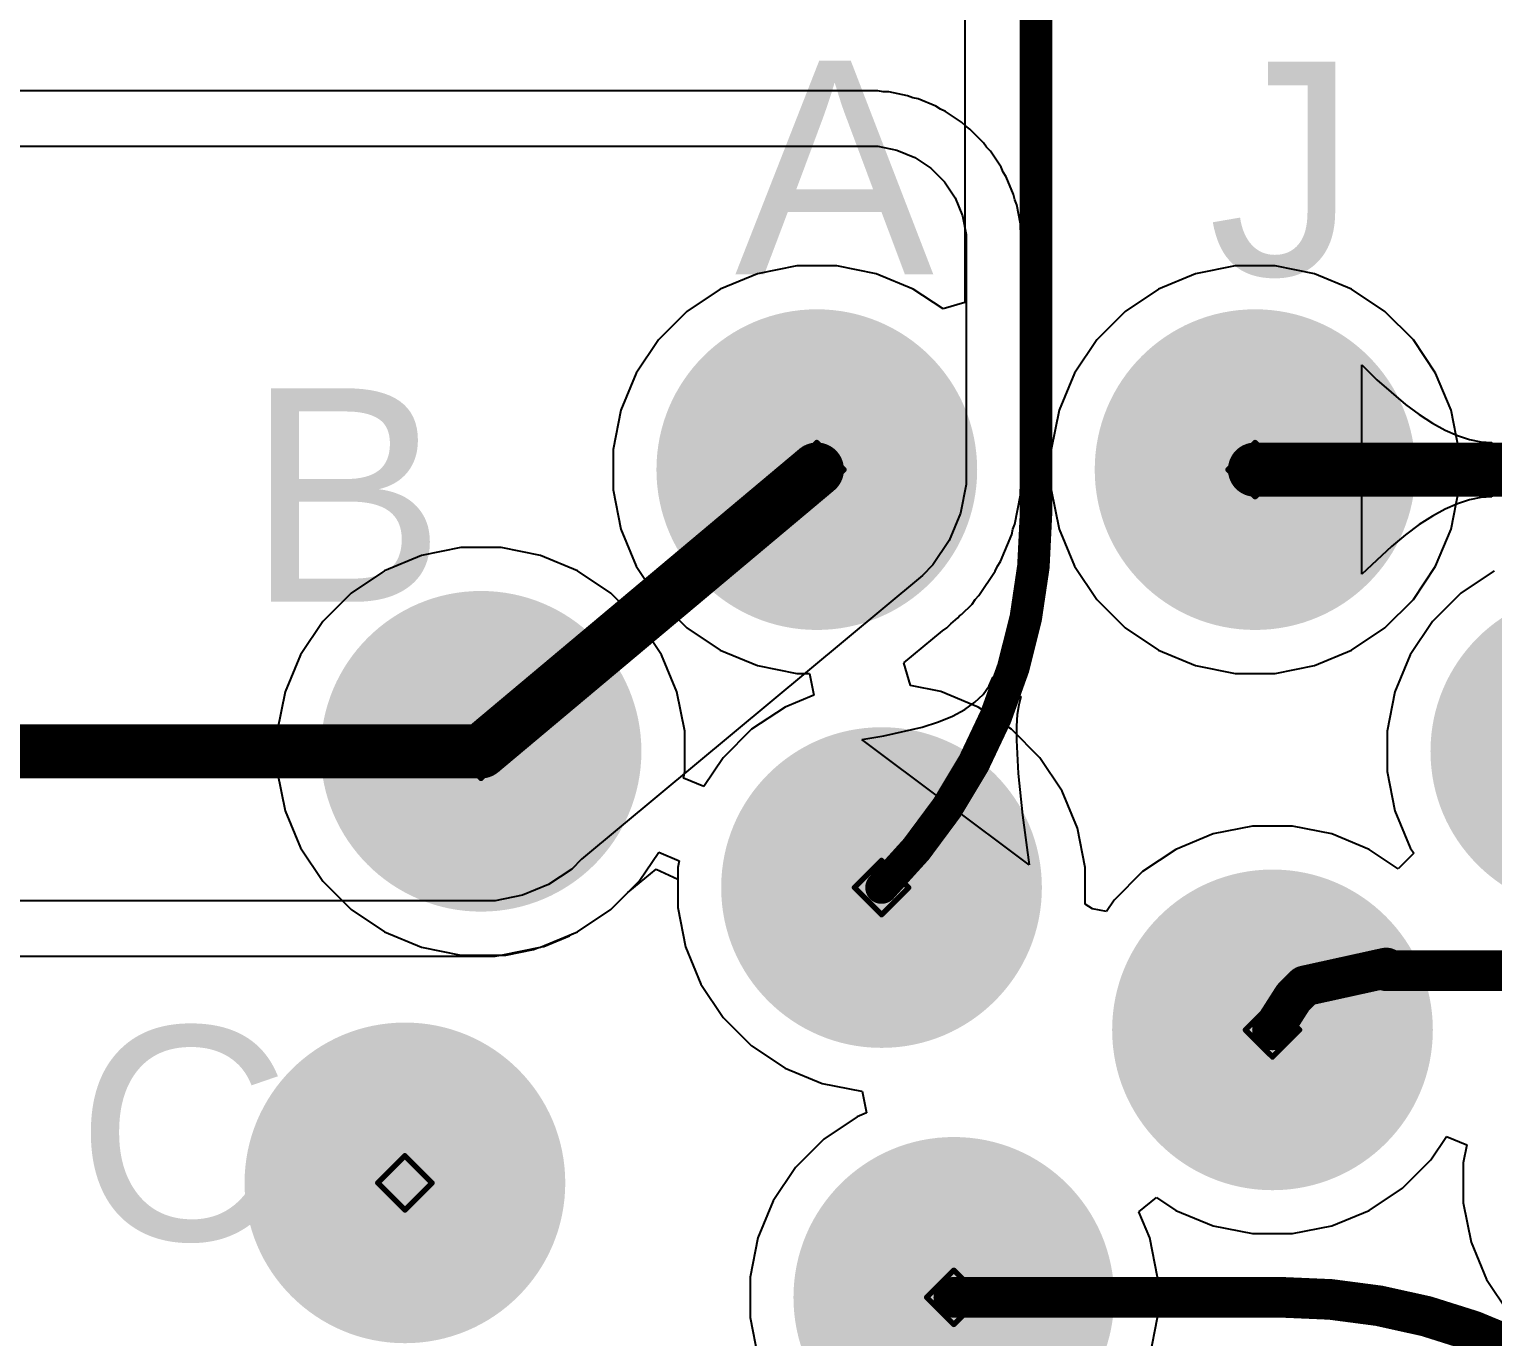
# Model space of a CAD drawing. Header units: inches. Extents: x 0 to 289, y 0 to 168.
# Drawn here: x 20.62 to 34.33, y 49.61 to 61.85 of the extents above; entities that cross this region are included whole.
import ezdxf

# ---------------------------------------------------------------- set-up
doc = ezdxf.new("R2010")
doc.units = ezdxf.units.IN
for name, color, linetype in [('Bottom Layer', 5, 'Continuous'), ('Bottom Solder', 6, 'Continuous'), ('Drill Drawing', 1, 'Continuous'), ('Multi-Layer', 9, 'Continuous'), ('Pad Holes', 156, 'Continuous'), ('Top Layer', 1, 'Continuous'), ('Top Overlay', 2, 'Continuous'), ('Top Solder', 216, 'Continuous')]:
    doc.layers.add(name, color=color, linetype=linetype)
doc.styles.add('Arial', font='', dxfattribs={"height": 0.2})
doc.styles.get('Arial').set_extended_font_data('Arial')

# ---------------------------------------------------------------- blocks, each defined once
blk = doc.blocks.new('RTS714ND12S0332_54')
at = {"layer": 'Bottom Layer'}
h = blk.add_hatch(color=5, dxfattribs=at)
edge = h.paths.add_edge_path()
edge.add_arc((-2.05199996, 5.6379999), 1.39999974, 0, 360)
h = blk.add_hatch(color=5, dxfattribs=at)
edge = h.paths.add_edge_path()
edge.add_arc((2.05199996, 5.6379999), 1.39999974, 0, 360)
h = blk.add_hatch(color=5, dxfattribs=at)
edge = h.paths.add_edge_path()
edge.add_arc((-5.19599926, 2.99999908), 1.39999974, 0, 360)
h = blk.add_hatch(color=5, dxfattribs=at)
edge = h.paths.add_edge_path()
edge.add_arc((5.19599926, 2.99999908), 1.39999974, 0, 360)
h = blk.add_hatch(color=5, dxfattribs=at)
edge = h.paths.add_edge_path()
edge.add_arc((-1.44599914, 1.7239996), 1.39999974, 0, 360)
h = blk.add_hatch(color=5, dxfattribs=at)
edge = h.paths.add_edge_path()
edge.add_arc((2.21499938, 0.39099998), 1.39999974, 0, 360)
h = blk.add_hatch(color=5, dxfattribs=at)
edge = h.paths.add_edge_path()
edge.add_arc((-5.90900012, -1.04199944), 1.39999974, 0, 360)
h = blk.add_hatch(color=5, dxfattribs=at)
edge = h.paths.add_edge_path()
edge.add_arc((-0.76900024, -2.11399882), 1.39999974, 0, 360)
at = {"layer": 'Bottom Solder'}
h = blk.add_hatch(color=6, dxfattribs=at)
edge = h.paths.add_edge_path()
edge.add_arc((-2.05199996, 5.6379999), 1.50159974, 0, 360)
h = blk.add_hatch(color=6, dxfattribs=at)
edge = h.paths.add_edge_path()
edge.add_arc((2.05199996, 5.6379999), 1.50159974, 0, 360)
h = blk.add_hatch(color=6, dxfattribs=at)
edge = h.paths.add_edge_path()
edge.add_arc((-5.19599926, 2.99999908), 1.50159974, 0, 360)
h = blk.add_hatch(color=6, dxfattribs=at)
edge = h.paths.add_edge_path()
edge.add_arc((5.19599926, 2.99999908), 1.50159974, 0, 360)
h = blk.add_hatch(color=6, dxfattribs=at)
edge = h.paths.add_edge_path()
edge.add_arc((-1.44599914, 1.7239996), 1.50159974, 0, 360)
h = blk.add_hatch(color=6, dxfattribs=at)
edge = h.paths.add_edge_path()
edge.add_arc((2.21499938, 0.39099998), 1.50159974, 0, 360)
h = blk.add_hatch(color=6, dxfattribs=at)
edge = h.paths.add_edge_path()
edge.add_arc((-5.90900012, -1.04199944), 1.50159974, 0, 360)
h = blk.add_hatch(color=6, dxfattribs=at)
edge = h.paths.add_edge_path()
edge.add_arc((-0.76900024, -2.11399882), 1.50159974, 0, 360)
at = {"layer": 'Multi-Layer'}
h = blk.add_hatch(color=9, dxfattribs=at)
edge = h.paths.add_edge_path()
edge.add_arc((-2.05199996, 5.6379999), 1.39999974, 0, 360)
h = blk.add_hatch(color=9, dxfattribs=at)
edge = h.paths.add_edge_path()
edge.add_arc((2.05199996, 5.6379999), 1.39999974, 0, 360)
h = blk.add_hatch(color=9, dxfattribs=at)
edge = h.paths.add_edge_path()
edge.add_arc((-5.19599926, 2.99999908), 1.39999974, 0, 360)
h = blk.add_hatch(color=9, dxfattribs=at)
edge = h.paths.add_edge_path()
edge.add_arc((5.19599926, 2.99999908), 1.39999974, 0, 360)
h = blk.add_hatch(color=9, dxfattribs=at)
edge = h.paths.add_edge_path()
edge.add_arc((-1.44599914, 1.7239996), 1.39999974, 0, 360)
h = blk.add_hatch(color=9, dxfattribs=at)
edge = h.paths.add_edge_path()
edge.add_arc((2.21499938, 0.39099998), 1.39999974, 0, 360)
h = blk.add_hatch(color=9, dxfattribs=at)
edge = h.paths.add_edge_path()
edge.add_arc((-5.90900012, -1.04199944), 1.39999974, 0, 360)
h = blk.add_hatch(color=9, dxfattribs=at)
edge = h.paths.add_edge_path()
edge.add_arc((-0.76900024, -2.11399882), 1.39999974, 0, 360)
at = {"layer": 'Pad Holes'}
h = blk.add_hatch(color=7, dxfattribs=at)
edge = h.paths.add_edge_path()
edge.add_arc((-2.05199996, 5.6379999), 0.90999818, 0, 360)
h = blk.add_hatch(color=7, dxfattribs=at)
edge = h.paths.add_edge_path()
edge.add_arc((2.05199996, 5.6379999), 0.90999818, 0, 360)
h = blk.add_hatch(color=7, dxfattribs=at)
edge = h.paths.add_edge_path()
edge.add_arc((-5.19599926, 2.99999908), 0.90999818, 0, 360)
h = blk.add_hatch(color=7, dxfattribs=at)
edge = h.paths.add_edge_path()
edge.add_arc((-1.44599914, 1.7239996), 0.90999818, 0, 360)
h = blk.add_hatch(color=7, dxfattribs=at)
edge = h.paths.add_edge_path()
edge.add_arc((2.21499938, 0.39099998), 0.90999818, 0, 360)
h = blk.add_hatch(color=7, dxfattribs=at)
edge = h.paths.add_edge_path()
edge.add_arc((-5.90900012, -1.04199944), 0.90999818, 0, 360)
h = blk.add_hatch(color=7, dxfattribs=at)
edge = h.paths.add_edge_path()
edge.add_arc((-0.76900024, -2.11399882), 0.90999818, 0, 360)
at = {"layer": 'Top Layer'}
h = blk.add_hatch(color=1, dxfattribs=at)
edge = h.paths.add_edge_path()
edge.add_arc((-2.05199996, 5.6379999), 1.39999974, 0, 360)
h = blk.add_hatch(color=1, dxfattribs=at)
edge = h.paths.add_edge_path()
edge.add_arc((2.05199996, 5.6379999), 1.39999974, 0, 360)
h = blk.add_hatch(color=1, dxfattribs=at)
edge = h.paths.add_edge_path()
edge.add_arc((-5.19599926, 2.99999908), 1.39999974, 0, 360)
h = blk.add_hatch(color=1, dxfattribs=at)
edge = h.paths.add_edge_path()
edge.add_arc((5.19599926, 2.99999908), 1.39999974, 0, 360)
h = blk.add_hatch(color=1, dxfattribs=at)
edge = h.paths.add_edge_path()
edge.add_arc((-1.44599914, 1.7239996), 1.39999974, 0, 360)
h = blk.add_hatch(color=1, dxfattribs=at)
edge = h.paths.add_edge_path()
edge.add_arc((2.21499938, 0.39099998), 1.39999974, 0, 360)
h = blk.add_hatch(color=1, dxfattribs=at)
edge = h.paths.add_edge_path()
edge.add_arc((-5.90900012, -1.04199944), 1.39999974, 0, 360)
h = blk.add_hatch(color=1, dxfattribs=at)
edge = h.paths.add_edge_path()
edge.add_arc((-0.76900024, -2.11399882), 1.39999974, 0, 360)
at = {"layer": 'Top Solder'}
h = blk.add_hatch(color=216, dxfattribs=at)
edge = h.paths.add_edge_path()
edge.add_arc((-2.05199996, 5.6379999), 1.50159974, 0, 360)
h = blk.add_hatch(color=216, dxfattribs=at)
edge = h.paths.add_edge_path()
edge.add_arc((2.05199996, 5.6379999), 1.50159974, 0, 360)
h = blk.add_hatch(color=216, dxfattribs=at)
edge = h.paths.add_edge_path()
edge.add_arc((-5.19599926, 2.99999908), 1.50159974, 0, 360)
h = blk.add_hatch(color=216, dxfattribs=at)
edge = h.paths.add_edge_path()
edge.add_arc((5.19599926, 2.99999908), 1.50159974, 0, 360)
h = blk.add_hatch(color=216, dxfattribs=at)
edge = h.paths.add_edge_path()
edge.add_arc((-1.44599914, 1.7239996), 1.50159974, 0, 360)
h = blk.add_hatch(color=216, dxfattribs=at)
edge = h.paths.add_edge_path()
edge.add_arc((2.21499938, 0.39099998), 1.50159974, 0, 360)
h = blk.add_hatch(color=216, dxfattribs=at)
edge = h.paths.add_edge_path()
edge.add_arc((-5.90900012, -1.04199944), 1.50159974, 0, 360)
h = blk.add_hatch(color=216, dxfattribs=at)
edge = h.paths.add_edge_path()
edge.add_arc((-0.76900024, -2.11399882), 1.50159974, 0, 360)
at = {"layer": 'Top Overlay', "style": 'Arial'}
for s, p in [('A', (-2.8194, 7.467599999999999)), ('J', (1.61260028, 7.4578718)), ('B', (-7.391399999999999, 4.39999882)), ('C', (-8.991599999999998, -1.57798008))]:
    blk.add_text(s, height=2.00000108, dxfattribs=at).set_placement(p)

msp = doc.modelspace()

# ---------------------------------------------------------------- linework, layer by layer
at = {"layer": 'Bottom Layer'}
for p, q in [((28.4799151, 61.27474156), (13.89638064, 61.27475172)), ((28.57033656, 61.27474664), (28.4799151, 61.27474156)), ((28.6203771, 61.26479491999999), (28.57033656, 61.27474664)), ((28.67139046, 61.26479746), (28.6203771, 61.26479491999999)), ((28.84875865999999, 61.22952701999999), (28.67139046, 61.26479746)), ((28.8959036, 61.21000204), (28.84875865999999, 61.22952701999999)), ((28.94593398, 61.20005032), (28.8959036, 61.21000204)), ((29.11301264, 61.13084801999999), (28.94593398, 61.20005032)), ((29.15542302, 61.10251177999999), (29.11301264, 61.13084801999999)), ((29.20256288, 61.08298679999999), (29.15542302, 61.10251177999999)), ((29.35292834, 60.98251964), (29.20256288, 61.08298679999999)), ((29.3890065, 60.94644401999999), (29.35292834, 60.98251964)), ((29.4314245, 60.91810015999999), (29.3890065, 60.94644401999999)), ((29.5593008, 60.79022386), (29.4314245, 60.91810015999999)), ((13.89638064, 60.75679999999999), (28.47994304, 60.75678984)), ((28.47994304, 60.75678984), (28.5703645, 60.75679491999999)), ((28.5703645, 60.75679491999999), (28.7477327, 60.72152194)), ((28.7477327, 60.72152194), (28.91481135999999, 60.65231963999999)), ((29.58764466, 60.74780332), (29.5593008, 60.79022386)), ((29.6237152, 60.71173277999999), (29.58764466, 60.74780332)), ((29.7241849, 60.56136732), (29.6237152, 60.71173277999999)), ((28.91481135999999, 60.65231963999999), (29.06517682, 60.55185248)), ((29.06517682, 60.55185248), (29.19305312, 60.42397617999999)), ((29.74370734, 60.51423762), (29.7241849, 60.56136732)), ((29.7720512, 60.47181454), (29.74370734, 60.51423762)), ((29.8412535, 60.30473841999999), (29.7720512, 60.47181454)), ((29.19305312, 60.42397617999999), (29.29352282, 60.27361071999999)), ((29.85120522, 60.25470296), (29.8412535, 60.30473841999999)), ((29.29352282, 60.27361071999999), (29.36272512, 60.1065346)), ((29.87072766, 60.20756818), (29.85120522, 60.25470296)), ((29.90600318, 60.03019744), (29.87072766, 60.20756818)), ((29.36272512, 60.1065346), (29.39800064, 59.92916639999999)), ((29.90600064, 59.97917646), (29.90600318, 60.03019744)), ((29.39800064, 59.92916639999999), (29.39799555999999, 59.83874494)), ((29.91595236, 59.92913846), (29.90600064, 59.97917646)), ((29.91594728, 59.83877034), (29.91595236, 59.92913846)), ((29.39800064, 59.83874747999999), (29.39799048, 57.72799224)), ((29.39799555999999, 59.83874494), (29.39800064, 59.83874747999999)), ((29.9159422, 57.72801764), (29.91595236, 59.83874494)), ((29.91595236, 59.83874494), (29.91594728, 59.83877034)), ((31.91407892, 59.6359996), (31.54545634, 59.56267742)), ((32.28992272, 59.6359996), (31.91407892, 59.6359996)), ((32.6585453, 59.56267742), (32.28992272, 59.6359996)), ((31.54545634, 59.56267742), (31.1982231, 59.41884738)), ((33.00577853999999, 59.41884738), (32.6585453, 59.56267742)), ((31.1982231, 59.41884738), (30.88572182, 59.21004159999999)), ((33.31827982, 59.21004159999999), (33.00577853999999, 59.41884738)), ((30.88572182, 59.21004159999999), (30.61995908, 58.94427886)), ((33.58404256, 58.94427886), (33.31827982, 59.21004159999999)), ((30.61995908, 58.94427886), (30.4111533, 58.63177758)), ((33.79284834, 58.63177758), (33.58404256, 58.94427886)), ((30.4111533, 58.63177758), (30.26732326, 58.28454433999999)), ((33.93667838, 58.28454433999999), (33.79284834, 58.63177758)), ((30.26732326, 58.28454433999999), (30.19400108, 57.91592175999999)), ((34.01000055999999, 57.91592175999999), (33.93667838, 58.28454433999999)), ((30.19400108, 57.91592175999999), (30.19400108, 57.54007796)), ((34.01000055999999, 57.54007796), (34.01000055999999, 57.91592175999999)), ((29.39799048, 57.72799224), (29.3979981, 57.59010326)), ((29.91594982, 57.59013119999999), (29.9159422, 57.72801764)), ((29.3979981, 57.59010326), (29.34420344, 57.31962628)), ((29.90600064, 57.54009828), (29.91594982, 57.59013119999999)), ((29.85220598, 57.21859016), (29.90600064, 57.48906714)), ((29.9059981, 57.54007034), (29.90600064, 57.54009828)), ((29.90600064, 57.48906714), (29.9059981, 57.54007034)), ((30.19400108, 57.54007796), (30.26732326, 57.17145538)), ((33.93667838, 57.17145538), (34.01000055999999, 57.54007796)), ((29.34420344, 57.31962628), (29.23866898, 57.06484141999999)), ((29.82272928, 57.12141738), (29.832681, 57.1714503)), ((29.832681, 57.1714503), (29.85220598, 57.21859016)), ((30.26732326, 57.17145538), (30.4111533, 56.82422213999999)), ((33.79284834, 56.82422213999999), (33.93667838, 57.17145538)), ((29.23866898, 57.06484141999999), (29.08545364, 56.83554545999999)), ((29.71719482, 56.86662997999999), (29.82272928, 57.12141738)), ((28.98795066, 56.7380501), (25.79604442, 54.08020426)), ((29.08545364, 56.83554545999999), (28.98794812, 56.73804755999999)), ((28.98794812, 56.73804755999999), (28.98795066, 56.7380501)), ((29.51611064, 56.54778124), (29.66932598, 56.77707719999999)), ((29.66932598, 56.77707719999999), (29.68884842, 56.82420689999999)), ((29.68884842, 56.82420689999999), (29.71719482, 56.86662997999999)), ((30.4111533, 56.82422213999999), (30.61995908, 56.51172086)), ((33.58404256, 56.51172086), (33.79284834, 56.82422213999999)), ((34.3422224, 56.78084655999999), (34.02972112, 56.57204078)), ((29.35418056, 56.37178464), (29.45168608, 56.46928508)), ((29.45168608, 56.46928508), (29.48003248, 56.51170307999999)), ((29.48003248, 56.51170307999999), (29.51611064, 56.54778124)), ((30.61995908, 56.51172086), (30.88572182, 56.24595812)), ((33.31827982, 56.24595812), (33.58404256, 56.51172086)), ((34.02972112, 56.57204078), (33.76395838, 56.30627804)), ((29.25340606, 56.28508428), (29.31938256, 56.34002193999999)), ((29.31938256, 56.34002193999999), (29.33436602, 56.35854616)), ((29.33436602, 56.35854616), (29.35418056, 56.37178464)), ((28.81179658, 55.9173634), (29.17448572, 56.21936686)), ((29.17448572, 56.21936686), (29.2142799, 56.24595812)), ((29.2142799, 56.24595812), (29.25340606, 56.28508428)), ((30.88572182, 56.24595812), (31.1982231, 56.03715234)), ((33.00577853999999, 56.03715234), (33.31827982, 56.24595812)), ((33.76395838, 56.30627804), (33.5551526, 55.99377676)), ((28.8749105, 55.70549183999999), (28.81179658, 55.9173634)), ((31.1982231, 56.03715234), (31.54545634, 55.8933223)), ((32.6585453, 55.8933223), (33.00577853999999, 56.03715234)), ((33.5551526, 55.99377676), (33.41132256, 55.64654352)), ((31.54545634, 55.8933223), (31.91407892, 55.82000012)), ((31.91407892, 55.82000012), (32.28992272, 55.82000012)), ((32.28992272, 55.82000012), (32.6585453, 55.8933223)), ((29.1605462, 55.64867711999999), (28.8749105, 55.70549183999999)), ((29.50777944, 55.50484708), (29.1605462, 55.64867711999999)), ((33.41132256, 55.64654352), (33.33800038, 55.27792094)), ((29.82028072, 55.2960413), (29.50777944, 55.50484708)), ((30.08604346, 55.03027856), (29.82028072, 55.2960413)), ((33.33800038, 55.27792094), (33.33800038, 54.90207714)), ((30.29484924, 54.71777727999999), (30.08604346, 55.03027856)), ((33.33800038, 54.90207714), (33.41132256, 54.53345456)), ((30.43867928, 54.37054404), (30.29484924, 54.71777727999999)), ((33.41132256, 54.53345456), (33.5551526, 54.18622132)), ((30.51200146, 54.00192146), (30.43867928, 54.37054404)), ((31.70845576, 54.31567749999999), (31.36122252, 54.17184746)), ((32.07707834, 54.38899968), (31.70845576, 54.31567749999999)), ((32.45292214, 54.38899968), (32.07707834, 54.38899968)), ((32.82154472, 54.31567749999999), (32.45292214, 54.38899968)), ((33.16877796, 54.17184746), (32.82154472, 54.31567749999999)), ((31.36122252, 54.17184746), (31.04872124, 53.96304168)), ((33.44263568, 53.98886078), (33.16877796, 54.17184746)), ((33.58913526, 54.13536035999999), (33.44263568, 53.98886078)), ((33.5551526, 54.18622132), (33.58913526, 54.13536035999999)), ((25.79604442, 54.08020426), (25.7032633, 53.98742059999999)), ((30.51200146, 53.65751524), (30.51200146, 54.00192146)), ((25.7032633, 53.98742059999999), (25.48505952, 53.84161951999999)), ((26.22921856, 53.76689525999999), (26.49280198, 53.98637666)), ((26.49280198, 53.98637666), (26.69600198, 53.8911546)), ((26.69600198, 53.8911546), (26.69600198, 53.62607765999999)), ((31.04872124, 53.96304168), (30.7829585, 53.69727894)), ((25.24260382, 53.74119046), (24.98521292, 53.68999675999999)), ((25.48505952, 53.84161951999999), (25.24260382, 53.74119046)), ((26.0702806, 53.6079573), (26.22921856, 53.76689525999999)), ((24.8540016, 53.6899993), (16.98957486, 53.68998913999999)), ((24.98521292, 53.68999675999999), (24.85399906, 53.6899993)), ((24.85399906, 53.6899993), (24.8540016, 53.6899993)), ((25.75777932, 53.39915152), (26.0702806, 53.6079573)), ((26.69600198, 53.62607765999999), (26.76932416, 53.25745507999999)), ((30.5794918, 53.613558), (30.51200146, 53.65751524)), ((30.7107463, 53.58920702), (30.5794918, 53.613558)), ((30.7829585, 53.69727894), (30.7107463, 53.58920702)), ((25.44081526, 53.26266462), (25.68327096, 53.36309622)), ((25.68327096, 53.36309622), (25.70371796, 53.37675888)), ((25.70371796, 53.37675888), (25.75777932, 53.39915152)), ((17.00230026, 53.17203742), (24.8539889, 53.17204758)), ((24.8539889, 53.17204758), (24.98520276, 53.17204503999999)), ((24.98520276, 53.17204503999999), (25.0352433, 53.18199675999999)), ((25.0352433, 53.18199675999999), (25.08625158, 53.18199675999999)), ((25.08625158, 53.18199675999999), (25.34364248, 53.23319046)), ((25.34364248, 53.23319046), (25.38463046, 53.25016528)), ((25.38463046, 53.25016528), (25.41054608, 53.25532148)), ((25.41054608, 53.25532148), (25.41668779999999, 53.25786656)), ((25.41668779999999, 53.25786656), (25.44081526, 53.26266462)), ((26.76932416, 53.25745507999999), (26.9131542, 52.91022184)), ((26.9131542, 52.91022184), (27.12195998, 52.59772056)), ((27.12195998, 52.59772056), (27.38772272, 52.33195781999999)), ((27.38772272, 52.33195781999999), (27.700224, 52.12315203999999)), ((27.700224, 52.12315203999999), (28.04745724, 51.979322)), ((28.04745724, 51.979322), (28.41607982, 51.90599982)), ((28.41607982, 51.90599982), (28.42359568, 51.90599982)), ((28.42359568, 51.90599982), (28.4640147, 51.70279982)), ((28.3772229, 51.66684866), (28.06472162, 51.45804287999999)), ((28.4640147, 51.70279982), (28.3772229, 51.66684866)), ((28.06472162, 51.45804287999999), (27.79895888, 51.19228013999999)), ((27.79895888, 51.19228013999999), (27.5901531, 50.87977885999999)), ((27.5901531, 50.87977885999999), (27.44632306, 50.53254562)), ((27.44632306, 50.53254562), (27.37300088, 50.16392303999999)), ((27.37300088, 50.16392303999999), (27.37300088, 49.78807923999999)), ((27.37300088, 49.78807923999999), (27.44632306, 49.41945665999999))]:
    msp.add_line(p, q, dxfattribs=at)
for points in [[(24.85528176, 55.09107345999999, 0.508, 0.508, 0), (27.9980009, 57.72799986, 0.508, 0.508, 0)], [(15.185263, 55.08999904, 0.508, 0.508, 0), (24.85399906, 55.08999904, 0.508, 0.508, 0)], [(24.8540016, 55.08999904, 0.508, 0.508, 0), (24.85528176, 55.09107345999999, 0.508, 0.508, 0)], [(32.56718911999999, 52.89284823999999, 0.3809999999999999, 0.3809999999999999, 0), (33.32893258, 53.06059999999999, 0.3809999999999999, 0.3809999999999999, 0)], [(33.32893258, 53.0352, 0.3809999999999999, 0.3809999999999999, 0), (39.0017, 53.0352, 0.3809999999999999, 0.3809999999999999, 0)], [(32.45914767999999, 52.7848068, 0.3809999999999999, 0.3809999999999999, 0), (32.56718911999999, 52.89284823999999, 0.3809999999999999, 0.3809999999999999, 0)], [(32.26500024, 52.48099994, 0.3809999999999999, 0.3809999999999999, 0), (32.45914767999999, 52.7848068, 0.3809999999999999, 0.3809999999999999, 0)], [(29.28100062, 49.97600113999999, 0.3809999999999999, 0.3809999999999999, 0), (32.3567171, 49.97600113999999, 0.3809999999999999, 0.3809999999999999, 0)], [(32.3567171, 49.9759986, 0.3809999999999999, 0.3809999999999999, -0.1541408010283148), (35.34673651999999, 49.0330617, 0.3809999999999999, 0.3809999999999999, 0)]]:
    msp.add_lwpolyline(points, format="xyseb", dxfattribs=at)
for points in [[(27.8710009, 57.72799986, 0.254, 0.254, 1), (28.1250009, 57.72799986, 0.254, 0.254, 1)], [(24.72699906, 55.08999904, 0.254, 0.254, 1), (24.98099906, 55.08999904, 0.254, 0.254, 1)], [(24.7270016, 55.08999904, 0.254, 0.254, 1), (24.9810016, 55.08999904, 0.254, 0.254, 1)], [(24.72828176, 55.09107345999999, 0.254, 0.254, 1), (24.98228176, 55.09107345999999, 0.254, 0.254, 1)], [(24.72828176, 55.09107345999999, 0.254, 0.254, 1), (24.98228176, 55.09107345999999, 0.254, 0.254, 1)], [(33.23368258, 53.06059999999999, 0.1905, 0.1905, 1), (33.42418257999999, 53.06059999999999, 0.1905, 0.1905, 1)], [(33.23368258, 53.0352, 0.1905, 0.1905, 1), (33.42418257999999, 53.0352, 0.1905, 0.1905, 1)], [(32.47193911999999, 52.89284823999999, 0.1905, 0.1905, 1), (32.66243912, 52.89284823999999, 0.1905, 0.1905, 1)], [(32.47193911999999, 52.89284823999999, 0.1905, 0.1905, 1), (32.66243912, 52.89284823999999, 0.1905, 0.1905, 1)], [(32.36389768, 52.7848068, 0.1905, 0.1905, 1), (32.55439768, 52.7848068, 0.1905, 0.1905, 1)], [(32.36389768, 52.7848068, 0.1905, 0.1905, 1), (32.55439768, 52.7848068, 0.1905, 0.1905, 1)], [(32.16975024, 52.48099994, 0.1905, 0.1905, 1), (32.36025024, 52.48099994, 0.1905, 0.1905, 1)], [(29.18575062, 49.97600113999999, 0.1905, 0.1905, 1), (29.37625062, 49.97600113999999, 0.1905, 0.1905, 1)], [(32.2614671, 49.97600113999999, 0.1905, 0.1905, 1), (32.4519671, 49.97600113999999, 0.1905, 0.1905, 1)], [(32.2614671, 49.9759986, 0.1905, 0.1905, 1), (32.4519671, 49.9759986, 0.1905, 0.1905, 1)]]:
    msp.add_lwpolyline(points, format="xyseb", close=True, dxfattribs=at)
at = {"layer": 'Drill Drawing'}
for points in [[(27.7440009, 57.72799986, 0.0508, 0.0508, 0), (27.9980009, 57.98199986, 0.0508, 0.0508, 0)], [(27.9980009, 57.98199986, 0.0508, 0.0508, 0), (28.2520009, 57.72799986, 0.0508, 0.0508, 0)], [(31.84800082, 57.72799986, 0.0508, 0.0508, 0), (32.10200082, 57.98199986, 0.0508, 0.0508, 0)], [(32.10200082, 57.98199986, 0.0508, 0.0508, 0), (32.35600082, 57.72799986, 0.0508, 0.0508, 0)], [(27.7440009, 57.72799986, 0.0508, 0.0508, 0), (27.9980009, 57.47399986, 0.0508, 0.0508, 0)], [(27.9980009, 57.47399986, 0.0508, 0.0508, 0), (28.2520009, 57.72799986, 0.0508, 0.0508, 0)], [(31.84800082, 57.72799986, 0.0508, 0.0508, 0), (32.10200082, 57.47399986, 0.0508, 0.0508, 0)], [(32.10200082, 57.47399986, 0.0508, 0.0508, 0), (32.35600082, 57.72799986, 0.0508, 0.0508, 0)], [(24.6000016, 55.08999904, 0.0508, 0.0508, 0), (24.8540016, 55.34399904, 0.0508, 0.0508, 0)], [(24.8540016, 55.34399904, 0.0508, 0.0508, 0), (25.1080016, 55.08999904, 0.0508, 0.0508, 0)], [(24.6000016, 55.08999904, 0.0508, 0.0508, 0), (24.8540016, 54.83599904, 0.0508, 0.0508, 0)], [(24.8540016, 54.83599904, 0.0508, 0.0508, 0), (25.1080016, 55.08999904, 0.0508, 0.0508, 0)], [(28.35000172, 53.81399956, 0.0508, 0.0508, 0), (28.60400172, 54.06799956, 0.0508, 0.0508, 0)], [(28.60400172, 54.06799956, 0.0508, 0.0508, 0), (28.85800172, 53.81399956, 0.0508, 0.0508, 0)], [(28.35000172, 53.81399956, 0.0508, 0.0508, 0), (28.60400172, 53.55999955999999, 0.0508, 0.0508, 0)], [(28.60400172, 53.55999955999999, 0.0508, 0.0508, 0), (28.85800172, 53.81399956, 0.0508, 0.0508, 0)], [(32.01100023999999, 52.48099994, 0.0508, 0.0508, 0), (32.26500024, 52.73499993999999, 0.0508, 0.0508, 0)], [(32.26500024, 52.73499993999999, 0.0508, 0.0508, 0), (32.51900024, 52.48099994, 0.0508, 0.0508, 0)], [(32.01100023999999, 52.48099994, 0.0508, 0.0508, 0), (32.26500024, 52.22699993999999, 0.0508, 0.0508, 0)], [(32.26500024, 52.22699993999999, 0.0508, 0.0508, 0), (32.51900024, 52.48099994, 0.0508, 0.0508, 0)], [(23.88700074, 51.04800052, 0.0508, 0.0508, 0), (24.14100074, 51.30200052, 0.0508, 0.0508, 0)], [(24.14100074, 51.30200052, 0.0508, 0.0508, 0), (24.39500074, 51.04800052, 0.0508, 0.0508, 0)], [(23.88700074, 51.04800052, 0.0508, 0.0508, 0), (24.14100074, 50.79400052, 0.0508, 0.0508, 0)], [(24.14100074, 50.79400052, 0.0508, 0.0508, 0), (24.39500074, 51.04800052, 0.0508, 0.0508, 0)], [(29.02700062, 49.97600113999999, 0.0508, 0.0508, 0), (29.28100062, 50.23000113999999, 0.0508, 0.0508, 0)], [(29.28100062, 50.23000113999999, 0.0508, 0.0508, 0), (29.53500062, 49.97600113999999, 0.0508, 0.0508, 0)], [(29.02700062, 49.97600113999999, 0.0508, 0.0508, 0), (29.28100062, 49.72200114, 0.0508, 0.0508, 0)], [(29.28100062, 49.72200114, 0.0508, 0.0508, 0), (29.53500062, 49.97600113999999, 0.0508, 0.0508, 0)]]:
    msp.add_lwpolyline(points, format="xyseb", dxfattribs=at)
for points in [[(27.9853009, 57.98199986, 0.0254, 0.0254, 1), (28.0107009, 57.98199986, 0.0254, 0.0254, 1)], [(27.9853009, 57.98199986, 0.0254, 0.0254, 1), (28.0107009, 57.98199986, 0.0254, 0.0254, 1)], [(32.08930082, 57.98199986, 0.0254, 0.0254, 1), (32.11470082, 57.98199986, 0.0254, 0.0254, 1)], [(32.08930082, 57.98199986, 0.0254, 0.0254, 1), (32.11470082, 57.98199986, 0.0254, 0.0254, 1)], [(27.7313009, 57.72799986, 0.0254, 0.0254, 1), (27.75670089999999, 57.72799986, 0.0254, 0.0254, 1)], [(27.7313009, 57.72799986, 0.0254, 0.0254, 1), (27.75670089999999, 57.72799986, 0.0254, 0.0254, 1)], [(28.2393009, 57.72799986, 0.0254, 0.0254, 1), (28.2647009, 57.72799986, 0.0254, 0.0254, 1)], [(28.2393009, 57.72799986, 0.0254, 0.0254, 1), (28.2647009, 57.72799986, 0.0254, 0.0254, 1)], [(31.83530082, 57.72799986, 0.0254, 0.0254, 1), (31.86070082, 57.72799986, 0.0254, 0.0254, 1)], [(31.83530082, 57.72799986, 0.0254, 0.0254, 1), (31.86070082, 57.72799986, 0.0254, 0.0254, 1)], [(32.34330082, 57.72799986, 0.0254, 0.0254, 1), (32.36870082, 57.72799986, 0.0254, 0.0254, 1)], [(32.34330082, 57.72799986, 0.0254, 0.0254, 1), (32.36870082, 57.72799986, 0.0254, 0.0254, 1)], [(27.9853009, 57.47399986, 0.0254, 0.0254, 1), (28.0107009, 57.47399986, 0.0254, 0.0254, 1)], [(27.9853009, 57.47399986, 0.0254, 0.0254, 1), (28.0107009, 57.47399986, 0.0254, 0.0254, 1)], [(32.08930082, 57.47399986, 0.0254, 0.0254, 1), (32.11470082, 57.47399986, 0.0254, 0.0254, 1)], [(32.08930082, 57.47399986, 0.0254, 0.0254, 1), (32.11470082, 57.47399986, 0.0254, 0.0254, 1)], [(24.8413016, 55.34399904, 0.0254, 0.0254, 1), (24.8667016, 55.34399904, 0.0254, 0.0254, 1)], [(24.8413016, 55.34399904, 0.0254, 0.0254, 1), (24.8667016, 55.34399904, 0.0254, 0.0254, 1)], [(24.5873016, 55.08999904, 0.0254, 0.0254, 1), (24.6127016, 55.08999904, 0.0254, 0.0254, 1)], [(24.5873016, 55.08999904, 0.0254, 0.0254, 1), (24.6127016, 55.08999904, 0.0254, 0.0254, 1)], [(25.0953016, 55.08999904, 0.0254, 0.0254, 1), (25.1207016, 55.08999904, 0.0254, 0.0254, 1)], [(25.0953016, 55.08999904, 0.0254, 0.0254, 1), (25.1207016, 55.08999904, 0.0254, 0.0254, 1)], [(24.8413016, 54.83599904, 0.0254, 0.0254, 1), (24.8667016, 54.83599904, 0.0254, 0.0254, 1)], [(24.8413016, 54.83599904, 0.0254, 0.0254, 1), (24.8667016, 54.83599904, 0.0254, 0.0254, 1)], [(28.59130172, 54.06799956, 0.0254, 0.0254, 1), (28.61670172, 54.06799956, 0.0254, 0.0254, 1)], [(28.59130172, 54.06799956, 0.0254, 0.0254, 1), (28.61670172, 54.06799956, 0.0254, 0.0254, 1)], [(28.33730172, 53.81399956, 0.0254, 0.0254, 1), (28.36270172, 53.81399956, 0.0254, 0.0254, 1)], [(28.33730172, 53.81399956, 0.0254, 0.0254, 1), (28.36270172, 53.81399956, 0.0254, 0.0254, 1)], [(28.84530171999999, 53.81399956, 0.0254, 0.0254, 1), (28.87070172, 53.81399956, 0.0254, 0.0254, 1)], [(28.84530171999999, 53.81399956, 0.0254, 0.0254, 1), (28.87070172, 53.81399956, 0.0254, 0.0254, 1)], [(28.59130172, 53.55999955999999, 0.0254, 0.0254, 1), (28.61670172, 53.55999955999999, 0.0254, 0.0254, 1)], [(28.59130172, 53.55999955999999, 0.0254, 0.0254, 1), (28.61670172, 53.55999955999999, 0.0254, 0.0254, 1)], [(32.25230024, 52.73499993999999, 0.0254, 0.0254, 1), (32.27770023999999, 52.73499993999999, 0.0254, 0.0254, 1)], [(32.25230024, 52.73499993999999, 0.0254, 0.0254, 1), (32.27770023999999, 52.73499993999999, 0.0254, 0.0254, 1)], [(31.99830024, 52.48099994, 0.0254, 0.0254, 1), (32.02370024, 52.48099994, 0.0254, 0.0254, 1)], [(31.99830024, 52.48099994, 0.0254, 0.0254, 1), (32.02370024, 52.48099994, 0.0254, 0.0254, 1)], [(32.50630024, 52.48099994, 0.0254, 0.0254, 1), (32.53170024, 52.48099994, 0.0254, 0.0254, 1)], [(32.50630024, 52.48099994, 0.0254, 0.0254, 1), (32.53170024, 52.48099994, 0.0254, 0.0254, 1)], [(32.25230024, 52.22699993999999, 0.0254, 0.0254, 1), (32.27770023999999, 52.22699993999999, 0.0254, 0.0254, 1)], [(32.25230024, 52.22699993999999, 0.0254, 0.0254, 1), (32.27770023999999, 52.22699993999999, 0.0254, 0.0254, 1)], [(24.12830074, 51.30200052, 0.0254, 0.0254, 1), (24.15370074, 51.30200052, 0.0254, 0.0254, 1)], [(24.12830074, 51.30200052, 0.0254, 0.0254, 1), (24.15370074, 51.30200052, 0.0254, 0.0254, 1)], [(23.87430074, 51.04800052, 0.0254, 0.0254, 1), (23.89970074, 51.04800052, 0.0254, 0.0254, 1)], [(23.87430074, 51.04800052, 0.0254, 0.0254, 1), (23.89970074, 51.04800052, 0.0254, 0.0254, 1)], [(24.38230074, 51.04800052, 0.0254, 0.0254, 1), (24.40770074, 51.04800052, 0.0254, 0.0254, 1)], [(24.38230074, 51.04800052, 0.0254, 0.0254, 1), (24.40770074, 51.04800052, 0.0254, 0.0254, 1)], [(24.12830074, 50.79400052, 0.0254, 0.0254, 1), (24.15370074, 50.79400052, 0.0254, 0.0254, 1)], [(24.12830074, 50.79400052, 0.0254, 0.0254, 1), (24.15370074, 50.79400052, 0.0254, 0.0254, 1)], [(29.26830062, 50.23000113999999, 0.0254, 0.0254, 1), (29.29370062, 50.23000113999999, 0.0254, 0.0254, 1)], [(29.26830062, 50.23000113999999, 0.0254, 0.0254, 1), (29.29370062, 50.23000113999999, 0.0254, 0.0254, 1)], [(29.01430062, 49.97600113999999, 0.0254, 0.0254, 1), (29.03970061999999, 49.97600113999999, 0.0254, 0.0254, 1)], [(29.01430062, 49.97600113999999, 0.0254, 0.0254, 1), (29.03970061999999, 49.97600113999999, 0.0254, 0.0254, 1)], [(29.52230062, 49.97600113999999, 0.0254, 0.0254, 1), (29.54770062, 49.97600113999999, 0.0254, 0.0254, 1)], [(29.52230062, 49.97600113999999, 0.0254, 0.0254, 1), (29.54770062, 49.97600113999999, 0.0254, 0.0254, 1)], [(29.26830062, 49.72200114, 0.0254, 0.0254, 1), (29.29370062, 49.72200114, 0.0254, 0.0254, 1)], [(29.26830062, 49.72200114, 0.0254, 0.0254, 1), (29.29370062, 49.72200114, 0.0254, 0.0254, 1)]]:
    msp.add_lwpolyline(points, format="xyseb", close=True, dxfattribs=at)
at = {"layer": 'Top Layer'}
for p, q in [((29.3839011, 76.95053444), (29.3839011, 59.29409528)), ((27.810079, 59.6359996), (27.44145642, 59.56267742)), ((28.1859228, 59.6359996), (27.810079, 59.6359996)), ((28.55454538, 59.56267742), (28.1859228, 59.6359996)), ((27.44145642, 59.56267742), (27.09422318, 59.41884738)), ((28.90177862, 59.41884738), (28.55454538, 59.56267742)), ((27.09422318, 59.41884738), (26.7817219, 59.21004159999999)), ((29.1807011, 59.23247996), (28.90177862, 59.41884738)), ((26.7817219, 59.21004159999999), (26.51595916, 58.94427886)), ((29.3839011, 59.29409528), (29.1807011, 59.23247996)), ((26.51595916, 58.94427886), (26.30715338, 58.63177758)), ((33.1018007, 56.74799927999999), (33.1018007, 58.70800044)), ((33.1018007, 58.70800044), (33.24206204, 58.57006065999999)), ((26.30715338, 58.63177758), (26.16332334, 58.28454433999999)), ((33.24206204, 58.57006065999999), (33.51020983999999, 58.33773956)), ((26.16332334, 58.28454433999999), (26.09000116, 57.91592175999999)), ((33.51020983999999, 58.33773956), (33.63809376, 58.24336078)), ((33.63809376, 58.24336078), (33.76185271999999, 58.16350064)), ((33.76185271999999, 58.16350064), (33.88148672, 58.09815914)), ((33.88148672, 58.09815914), (33.99699576, 58.04733882)), ((33.99699576, 58.04733882), (34.1083773, 58.01103968)), ((34.1083773, 58.01103968), (34.21563388, 57.98925918)), ((34.21563388, 57.98925918), (34.3187655, 57.98199986)), ((34.3187655, 57.98199986), (34.3187655, 57.47399986)), ((26.09000116, 57.91592175999999), (26.09000116, 57.54007796)), ((26.09000116, 57.54007796), (26.16332334, 57.17145538)), ((34.1083773, 57.44496003999999), (33.99699576, 57.4086609)), ((34.21563388, 57.46674053999999), (34.1083773, 57.44496003999999)), ((34.3187655, 57.47399986), (34.21563388, 57.46674053999999)), ((33.76185271999999, 57.29249908), (33.63809376, 57.21263894)), ((33.88148672, 57.35784057999999), (33.76185271999999, 57.29249908)), ((33.99699576, 57.4086609), (33.88148672, 57.35784057999999)), ((26.16332334, 57.17145538), (26.30715338, 56.82422213999999)), ((33.63809376, 57.21263894), (33.51020983999999, 57.11826016)), ((33.37819842, 57.0093602), (33.1018007, 56.74799927999999)), ((33.51020983999999, 57.11826016), (33.37819842, 57.0093602)), ((24.29745712, 56.9246766), (23.95022388, 56.78084655999999)), ((24.6660797, 56.99799878), (24.29745712, 56.9246766)), ((25.0419235, 56.99799878), (24.6660797, 56.99799878)), ((25.41054608, 56.9246766), (25.0419235, 56.99799878)), ((25.75777932, 56.78084655999999), (25.41054608, 56.9246766)), ((23.95022388, 56.78084655999999), (23.6377226, 56.57204078)), ((26.0702806, 56.57204078), (25.75777932, 56.78084655999999)), ((26.30715338, 56.82422213999999), (26.51595916, 56.51172086)), ((23.6377226, 56.57204078), (23.37195986, 56.30627804)), ((26.33604334, 56.30627804), (26.0702806, 56.57204078)), ((26.51595916, 56.51172086), (26.7817219, 56.24595812)), ((23.37195986, 56.30627804), (23.16315408, 55.99377676)), ((26.54484912, 55.99377676), (26.33604334, 56.30627804)), ((26.7817219, 56.24595812), (27.09422318, 56.03715234)), ((23.16315408, 55.99377676), (23.01932404, 55.64654352)), ((26.68867916, 55.64654352), (26.54484912, 55.99377676)), ((27.09422318, 56.03715234), (27.44145642, 55.8933223)), ((27.44145642, 55.8933223), (27.810079, 55.82000012)), ((27.810079, 55.82000012), (27.93007876, 55.82000012)), ((27.93007876, 55.82000012), (27.97049778, 55.61680011999999)), ((29.61200326, 55.70300263999999), (29.65094145999999, 55.78853714)), ((29.65094145999999, 55.78853714), (29.90798184, 55.59903281999999)), ((23.01932404, 55.64654352), (22.94600186, 55.27792094)), ((26.76200133999999, 55.27792094), (26.68867916, 55.64654352)), ((29.55435034, 55.62343713999999), (29.61200326, 55.70300263999999)), ((27.700224, 55.50484708), (27.38772272, 55.2960413)), ((27.97049778, 55.61680011999999), (27.700224, 55.50484708)), ((29.38289779999999, 55.48221059999999), (29.4779827, 55.54984063999999)), ((29.4779827, 55.54984063999999), (29.55435034, 55.62343713999999)), ((29.88846956, 55.5262161), (29.87506598, 55.43463132)), ((29.90798184, 55.59903281999999), (29.88846956, 55.5262161)), ((28.98535478, 55.31513448), (29.13658384, 55.36485751999999)), ((29.13658384, 55.36485751999999), (29.26909818, 55.42054956)), ((29.26909818, 55.42054956), (29.38289779999999, 55.48221059999999)), ((29.87506598, 55.43463132), (29.8677711, 55.32427848)), ((22.94600186, 55.27792094), (22.94600186, 54.90207714)), ((26.76200133999999, 54.90207714), (26.76200133999999, 55.27792094)), ((27.38772272, 55.2960413), (27.12195998, 55.03027856)), ((28.41936912, 55.20177173999999), (28.62674742, 55.23359032)), ((28.62674742, 55.23359032), (28.98535478, 55.31513448)), ((29.8677711, 55.32427848), (29.86659, 55.19516012)), ((29.98780388, 54.02635117999999), (28.41936912, 55.20177173999999)), ((29.86659, 55.19516012), (29.8825539, 54.8806243)), ((27.12195998, 55.03027856), (26.94073351999999, 54.75905482)), ((22.94600186, 54.90207714), (23.01932404, 54.53345456)), ((26.7493242, 54.83833837999999), (26.76200133999999, 54.90207714)), ((26.94073351999999, 54.75905482), (26.7493242, 54.83833837999999)), ((29.8825539, 54.8806243), (29.92295768, 54.49102132)), ((23.01932404, 54.53345456), (23.16315408, 54.18622132)), ((29.92295768, 54.49102132), (29.98780388, 54.02635117999999)), ((23.16315408, 54.18622132), (23.37195986, 53.87372003999999)), ((26.33604334, 53.87372003999999), (26.5172698, 54.14494378)), ((26.5172698, 54.14494378), (26.70867912, 54.06566022)), ((26.70867912, 54.06566022), (26.69600198, 54.00192146)), ((26.69600198, 54.00192146), (26.69600198, 53.62607765999999)), ((23.37195986, 53.87372003999999), (23.6377226, 53.6079573)), ((26.0702806, 53.6079573), (26.33604334, 53.87372003999999)), ((23.6377226, 53.6079573), (23.95022388, 53.39915152)), ((25.75777932, 53.39915152), (26.0702806, 53.6079573)), ((26.69600198, 53.62607765999999), (26.76932416, 53.25745507999999)), ((23.95022388, 53.39915152), (24.29745712, 53.25532148)), ((25.41054608, 53.25532148), (25.75777932, 53.39915152)), ((24.29745712, 53.25532148), (24.6660797, 53.1819993)), ((24.6660797, 53.1819993), (25.0419235, 53.1819993)), ((25.0419235, 53.1819993), (25.41054608, 53.25532148)), ((26.76932416, 53.25745507999999), (26.9131542, 52.91022184)), ((26.9131542, 52.91022184), (27.12195998, 52.59772056)), ((27.12195998, 52.59772056), (27.38772272, 52.33195781999999)), ((27.38772272, 52.33195781999999), (27.700224, 52.12315203999999)), ((27.700224, 52.12315203999999), (28.04745724, 51.979322)), ((28.04745724, 51.979322), (28.41607982, 51.90599982)), ((28.41607982, 51.90599982), (28.42359568, 51.90599982)), ((28.42359568, 51.90599982), (28.4640147, 51.70279982)), ((28.3772229, 51.66684866), (28.06472162, 51.45804287999999)), ((28.4640147, 51.70279982), (28.3772229, 51.66684866)), ((28.06472162, 51.45804287999999), (27.79895888, 51.19228013999999)), ((33.74704198, 51.26472094), (33.892998, 51.48315839999999)), ((33.892998, 51.48315839999999), (34.08440732, 51.40387483999999)), ((34.08440732, 51.40387483999999), (34.05100124, 51.23592241999999)), ((33.48127924, 50.9989582), (33.74704198, 51.26472094)), ((27.79895888, 51.19228013999999), (27.5901531, 50.87977885999999)), ((34.05100124, 51.23592241999999), (34.05100124, 50.86007862)), ((33.16877796, 50.79015241999999), (33.48127924, 50.9989582)), ((27.5901531, 50.87977885999999), (27.44632306, 50.53254562)), ((31.01414168, 50.77767593999999), (31.1782841, 50.91238738)), ((31.1782841, 50.91238738), (31.36122252, 50.79015241999999)), ((34.05100124, 50.86007862), (34.12432342, 50.49145604)), ((31.11567818, 50.53254562), (31.01414168, 50.77767593999999)), ((31.36122252, 50.79015241999999), (31.70845576, 50.64632237999999)), ((32.82154472, 50.64632237999999), (33.16877796, 50.79015241999999)), ((31.70845576, 50.64632237999999), (32.07707834, 50.5730002)), ((32.07707834, 50.5730002), (32.45292214, 50.5730002)), ((32.45292214, 50.5730002), (32.82154472, 50.64632237999999)), ((27.44632306, 50.53254562), (27.37300088, 50.16392303999999)), ((31.18900036, 50.16392303999999), (31.11567818, 50.53254562)), ((34.12432342, 50.49145604), (34.26815345999999, 50.1442228)), ((27.37300088, 50.16392303999999), (27.37300088, 49.78807923999999)), ((31.18900036, 49.78807923999999), (31.18900036, 50.16392303999999)), ((34.26815345999999, 50.1442228), (34.47695924, 49.83172151999999)), ((27.37300088, 49.78807923999999), (27.44632306, 49.41945665999999)), ((31.11567818, 49.41945665999999), (31.18900036, 49.78807923999999))]:
    msp.add_line(p, q, dxfattribs=at)
for points in [[(30.05000086, 57.3049527, 0.3048, 0.3048, 0), (30.05000086, 76.95053444, 0.3048, 0.3048, 0)], [(32.10200082, 57.72799986, 0.508, 0.508, 0), (49.60750048, 57.72799986, 0.508, 0.508, 0)], [(30.05000086, 57.30495015999999, 0.3048, 0.3048, -0.1989122728317375), (28.60400172, 53.81399956, 0.3048, 0.3048, 0)]]:
    msp.add_lwpolyline(points, format="xyseb", dxfattribs=at)
for points in [[(31.97500082, 57.72799986, 0.254, 0.254, 1), (32.22900082, 57.72799986, 0.254, 0.254, 1)], [(29.97380086, 57.3049527, 0.1524, 0.1524, 1), (30.12620086, 57.3049527, 0.1524, 0.1524, 1)], [(29.97380086, 57.30495015999999, 0.1524, 0.1524, 1), (30.12620086, 57.30495015999999, 0.1524, 0.1524, 1)], [(28.52780172, 53.81399956, 0.1524, 0.1524, 1), (28.68020172, 53.81399956, 0.1524, 0.1524, 1)]]:
    msp.add_lwpolyline(points, format="xyseb", close=True, dxfattribs=at)

# ---------------------------------------------------------------- block references
msp.add_blockref('RTS714ND12S0332_54', (30.05000086, 52.08999995999999))

doc.saveas('drawing.dxf')
